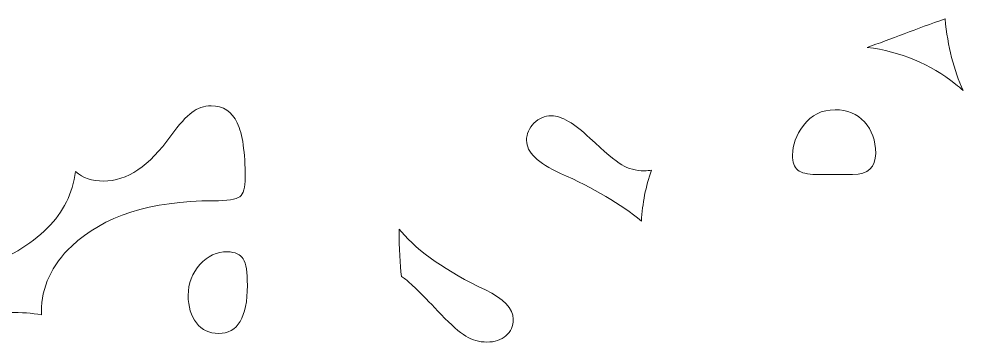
# Model space of a CAD drawing. Header units: millimetres. Extents: x -431 to 186, y -15 to 284.
# Drawn here: x 150.7 to 171.73, y 180.33 to 187.52 of the extents above; entities that cross this region are included whole.
import ezdxf

# ---------------------------------------------------------------- set-up
doc = ezdxf.new("R2010")
doc.units = ezdxf.units.MM
doc.header["$MEASUREMENT"] = 0
doc.layers.add('Capa 1', color=7, linetype='Continuous')

msp = doc.modelspace()

# ---------------------------------------------------------------- linework, layer by layer
at = {"layer": 'Capa 1', "color": 240, "lineweight": 9}
for points, knots in [([(171.7309, 185.9276), (171.5268, 186.3788), (171.3867, 186.9078), (171.3289, 187.5219), (171.3289, 187.5219), (170.6991, 187.3088), (170.1139, 187.0612), (169.5919, 186.8894), (169.5919, 186.8894), (170.3433, 186.794), (171.0005, 186.5222), (171.5604, 186.0722), (171.5604, 186.0722), (171.6191, 186.0254), (171.6759, 185.9772), (171.7309, 185.9276)], [0, 0, 0, 0, 0.2, 0.2, 0.2, 0.2, 0.4, 0.4, 0.4, 0.4, 0.6, 0.6, 0.6, 0.6, 1, 1, 1, 1]), ([(151.2065, 180.9404), (151.2065, 180.9404), (151.2056, 181.0072), (151.2056, 181.0072), (151.2056, 181.0072), (151.2056, 181.5598), (151.4308, 182.0447), (151.8812, 182.4698), (151.8812, 182.4698), (152.5844, 183.1362), (153.636, 183.4722), (155.0368, 183.4774), (155.0368, 183.4774), (155.3471, 183.4774), (155.542, 183.5072), (155.6244, 183.5667), (155.6244, 183.5667), (155.704, 183.6291), (155.7425, 183.77), (155.7425, 183.992), (155.7425, 183.992), (155.7425, 184.5528), (155.6848, 184.9591), (155.5667, 185.2108), (155.5667, 185.2108), (155.4488, 185.46), (155.2564, 185.5874), (154.9873, 185.5874), (154.9873, 185.5874), (154.8252, 185.5874), (154.6825, 185.5386), (154.5561, 185.4436), (154.5561, 185.4436), (154.4297, 185.3491), (154.2732, 185.1756), (154.0865, 184.9211), (154.0865, 184.9211), (153.6085, 184.2494), (153.1088, 183.9136), (152.5899, 183.9136), (152.5899, 183.9136), (152.3357, 183.9136), (152.1277, 183.9839), (151.9657, 184.1268), (151.9657, 184.1268), (151.9013, 183.6411), (151.6924, 183.2236), (151.3419, 182.8734), (151.3419, 182.8734), (150.9573, 182.4915), (150.4576, 182.1962), (149.8505, 181.9851), (149.8505, 181.9851), (149.2411, 181.7738), (148.5709, 181.668), (147.8429, 181.668), (147.8429, 181.668), (147.6645, 181.668), (147.4915, 181.6763), (147.3185, 181.6979), (147.3185, 181.6979), (147.1812, 181.7142), (147.0713, 181.7224), (146.9972, 181.7224), (146.9972, 181.7224), (146.7144, 181.7224), (146.5715, 181.5815), (146.5715, 181.3024), (146.5715, 181.3024), (146.5715, 181.121), (146.6649, 180.9802), (146.8489, 180.8772), (146.8489, 180.8772), (147.0328, 180.7744), (147.2856, 180.723), (147.6013, 180.723), (147.6013, 180.723), (147.8156, 180.723), (148.1315, 180.7527), (148.5516, 180.8095), (148.5516, 180.8095), (149.4303, 180.9314), (150.0787, 180.9938), (150.4988, 180.9938), (150.4988, 180.9938), (150.7584, 180.9938), (150.9945, 180.9758), (151.2065, 180.9404)], [0, 0, 0, 0, 0.0434783, 0.0434783, 0.0434783, 0.0434783, 0.0869565, 0.0869565, 0.0869565, 0.0869565, 0.1304348, 0.1304348, 0.1304348, 0.1304348, 0.173913, 0.173913, 0.173913, 0.173913, 0.2173913, 0.2173913, 0.2173913, 0.2173913, 0.2608696, 0.2608696, 0.2608696, 0.2608696, 0.3043478, 0.3043478, 0.3043478, 0.3043478, 0.3478261, 0.3478261, 0.3478261, 0.3478261, 0.3913043, 0.3913043, 0.3913043, 0.3913043, 0.4347826, 0.4347826, 0.4347826, 0.4347826, 0.4782609, 0.4782609, 0.4782609, 0.4782609, 0.5217391, 0.5217391, 0.5217391, 0.5217391, 0.5652174, 0.5652174, 0.5652174, 0.5652174, 0.6086957, 0.6086957, 0.6086957, 0.6086957, 0.6521739, 0.6521739, 0.6521739, 0.6521739, 0.6956522, 0.6956522, 0.6956522, 0.6956522, 0.7391304, 0.7391304, 0.7391304, 0.7391304, 0.7826087, 0.7826087, 0.7826087, 0.7826087, 0.826087, 0.826087, 0.826087, 0.826087, 0.8695652, 0.8695652, 0.8695652, 0.8695652, 0.9130435, 0.9130435, 0.9130435, 0.9130435, 1, 1, 1, 1]), ([(168.4572, 184.0626), (168.4572, 184.0626), (169.2701, 184.0626), (169.2701, 184.0626), (169.2701, 184.0626), (169.6133, 184.0626), (169.7835, 184.2196), (169.7835, 184.5311), (169.7835, 184.5311), (169.7835, 184.8182), (169.7012, 185.0511), (169.5336, 185.2299), (169.5336, 185.2299), (169.3689, 185.4086), (169.1519, 185.5008), (168.8828, 185.5008), (168.8828, 185.5008), (168.5835, 185.5008), (168.3472, 185.3843), (168.1741, 185.1511), (168.1741, 185.1511), (168.0123, 184.9347), (167.9327, 184.7154), (167.9327, 184.4931), (167.9327, 184.4931), (167.9327, 184.3334), (167.9709, 184.2222), (168.0507, 184.16), (168.0507, 184.16), (168.1275, 184.095), (168.2621, 184.0626), (168.4572, 184.0626)], [0, 0, 0, 0, 0.1111111, 0.1111111, 0.1111111, 0.1111111, 0.2222222, 0.2222222, 0.2222222, 0.2222222, 0.3333333, 0.3333333, 0.3333333, 0.3333333, 0.4444444, 0.4444444, 0.4444444, 0.4444444, 0.5555556, 0.5555556, 0.5555556, 0.5555556, 0.6666667, 0.6666667, 0.6666667, 0.6666667, 0.7777778, 0.7777778, 0.7777778, 0.7777778, 1, 1, 1, 1]), ([(164.5679, 183.0232), (164.5871, 183.4203), (164.662, 183.7979), (164.7933, 184.157), (164.7933, 184.157), (164.7419, 184.1482), (164.6875, 184.1436), (164.6313, 184.1436), (164.6313, 184.1436), (164.4445, 184.1436), (164.2768, 184.1871), (164.1287, 184.2766), (164.1287, 184.2766), (163.9804, 184.3684), (163.7443, 184.5662), (163.4175, 184.8723), (163.4175, 184.8723), (163.0743, 185.1999), (162.7885, 185.3652), (162.5632, 185.3652), (162.5632, 185.3652), (162.4123, 185.3652), (162.2833, 185.3111), (162.1732, 185.2028), (162.1732, 185.2028), (162.0635, 185.0943), (162.0087, 184.9644), (162.0087, 184.8182), (162.0087, 184.8182), (162.0087, 184.5582), (162.2613, 184.3143), (162.7637, 184.0868), (162.7637, 184.0868), (163.5076, 183.7578), (164.1089, 183.4032), (164.5679, 183.0232)], [0, 0, 0, 0, 0.1, 0.1, 0.1, 0.1, 0.2, 0.2, 0.2, 0.2, 0.3, 0.3, 0.3, 0.3, 0.4, 0.4, 0.4, 0.4, 0.5, 0.5, 0.5, 0.5, 0.6, 0.6, 0.6, 0.6, 0.7, 0.7, 0.7, 0.7, 0.8, 0.8, 0.8, 0.8, 1, 1, 1, 1]), ([(159.2244, 181.7894), (159.2561, 181.7715), (159.2868, 181.7512), (159.3172, 181.7278), (159.3172, 181.7278), (159.4436, 181.6275), (159.7071, 181.3675), (160.1108, 180.945), (160.1108, 180.945), (160.3307, 180.712), (160.5117, 180.5523), (160.6575, 180.4655), (160.6575, 180.4655), (160.8029, 180.379), (160.9567, 180.333), (161.1243, 180.333), (161.1243, 180.333), (161.3, 180.333), (161.4429, 180.379), (161.55, 180.4735), (161.55, 180.4735), (161.6569, 180.5658), (161.712, 180.6875), (161.712, 180.8422), (161.712, 180.8422), (161.712, 181.0803), (161.5032, 181.297), (161.0912, 181.492), (161.0912, 181.492), (160.2261, 181.9091), (159.6027, 182.3424), (159.2211, 182.7867), (159.2211, 182.7867), (159.2211, 182.7867), (159.1699, 182.8478), (159.1699, 182.8478), (159.1699, 182.8478), (159.1709, 182.4116), (159.1892, 182.059), (159.2244, 181.7894)], [0, 0, 0, 0, 0.0909091, 0.0909091, 0.0909091, 0.0909091, 0.1818182, 0.1818182, 0.1818182, 0.1818182, 0.2727273, 0.2727273, 0.2727273, 0.2727273, 0.3636364, 0.3636364, 0.3636364, 0.3636364, 0.4545455, 0.4545455, 0.4545455, 0.4545455, 0.5454545, 0.5454545, 0.5454545, 0.5454545, 0.6363636, 0.6363636, 0.6363636, 0.6363636, 0.7272727, 0.7272727, 0.7272727, 0.7272727, 0.8181818, 0.8181818, 0.8181818, 0.8181818, 1, 1, 1, 1]), ([(155.35, 182.3424), (155.1136, 182.3424), (154.9077, 182.2476), (154.7347, 182.0554), (154.7347, 182.0554), (154.5589, 181.8659), (154.4736, 181.6383), (154.4736, 181.3728), (154.4736, 181.3728), (154.4736, 181.1183), (154.5343, 180.9152), (154.6579, 180.758), (154.6579, 180.758), (154.7813, 180.6038), (154.9433, 180.5252), (155.1492, 180.5252), (155.1492, 180.5252), (155.5777, 180.5252), (155.7919, 180.8826), (155.7919, 181.595), (155.7919, 181.595), (155.7919, 181.8876), (155.7617, 182.0827), (155.6985, 182.1828), (155.6985, 182.1828), (155.6381, 182.283), (155.52, 182.3371), (155.35, 182.3424)], [0, 0, 0, 0, 0.125, 0.125, 0.125, 0.125, 0.25, 0.25, 0.25, 0.25, 0.375, 0.375, 0.375, 0.375, 0.5, 0.5, 0.5, 0.5, 0.625, 0.625, 0.625, 0.625, 0.75, 0.75, 0.75, 0.75, 1, 1, 1, 1])]:
    msp.add_open_spline(points, degree=3, knots=knots, dxfattribs=at)

doc.saveas('drawing.dxf')
